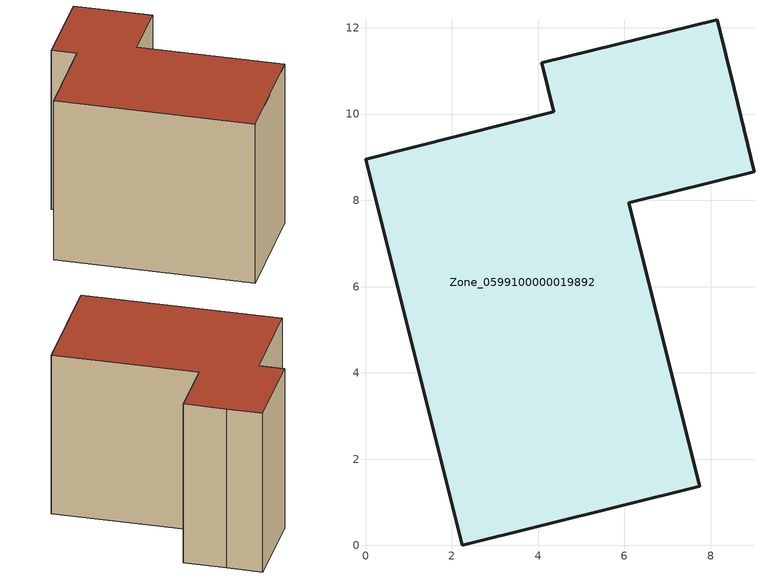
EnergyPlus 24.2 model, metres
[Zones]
Zone_0599100000019892
 floor ground (C_G): 4.37,10.05 4.09,11.19 8.15,12.19 8.55,10.59 9.01,8.66 6.1,7.95 7.75,1.37 2.24,0 0,8.96 z0
 wall outside (C_F): 9.01,8.66 8.55,10.59 8.15,12.19 4.09,11.19 4.37,10.05 0,8.96 2.24,0 7.75,1.37 6.1,7.95 9.01,8.66 z0:8.1
 roof outside (C_R): 2.24,0 7.75,1.37 6.1,7.95 9.01,8.66 8.55,10.59 8.15,12.19 4.09,11.19 4.37,10.05 0,8.96 z8.1
[BUILDING]
Pand.0599100000019892: North Axis=0; Terrain=City; Loads Convergence Tolerance Value=0.04; Temperature Convergence Tolerance Value=0.4; Solar Distribution=FullExterior; Maximum Number of Warmup Days=25; Minimum Number of Warmup Days=1
[Site:Location]
Rotterdam.The.Hague.AP_ZH_NLD Design_Conditions: Latitude=51.96; Longitude=4.45; Time Zone=1; Elevation=-4.5
[SITE:GROUNDTEMPERATURE:BUILDINGSURFACE]
18, 18, 18, 18, 18, 18, 18, 18, 18, 18, 18, 18
[MATERIAL] Thermal Absorptance=0.9; Solar Absorptance=0.7; Visible Absorptance=0.7
Name | Roughness | Thickness | Conductivity | Density | Specific Heat
G.TC.1975-1991 | MediumSmooth | 0.15 | 0.288461 | 540 | 1210
F.TC.1975-1991 | Rough | 0.3 | 0.230769 | 1920 | 840
R.TC.1975-1991 | MediumRough | 0.2 | 0.153846 | 1500 | 1000
[CONSTRUCTION]
C_G: G.TC.1975-1991
C_F: F.TC.1975-1991
C_R: R.TC.1975-1991
[ZONE]
Zone_0599100000019892: Type=1; Multiplier=1; Ceiling Height=Autocalculate; Volume=Autocalculate; Floor Area=autocalculate; Part of Total Floor Area=Yes
[ZONEINFILTRATION:DESIGNFLOWRATE]
Infil_Zone_0599100000019892: Zone or ZoneList or Space or SpaceList=Zone_0599100000019892; Schedule=AlwaysOn; Design Flow Rate Calculation Method=Flow/Area; Flow Rate per Floor Area=0.003; Constant Term Coefficient=1; Temperature Term Coefficient=0; Velocity Term Coefficient=0; Velocity Squared Term Coefficient=0
[HVACTEMPLATE:ZONE:IDEALLOADSAIRSYSTEM]
Zone_0599100000019892: Maximum Heating Supply Air Temperature=50; Minimum Cooling Supply Air Temperature=13; Maximum Heating Supply Air Humidity Ratio=0.0156; Minimum Cooling Supply Air Humidity Ratio=0.0077; Heating Limit=NoLimit; Cooling Limit=NoLimit; Dehumidification Control Type=ConstantSensibleHeatRatio; Cooling Sensible Heat Ratio=0.7; Dehumidification Setpoint=60; Humidification Control Type=None; Humidification Setpoint=30; Outdoor Air Method=None; Outdoor Air Flow Rate per Person=0.00944; Outdoor Air Flow Rate per Zone Floor Area=0; Outdoor Air Flow Rate per Zone=0; Demand Controlled Ventilation Type=None; Outdoor Air Economizer Type=NoEconomizer; Heat Recovery Type=None; Sensible Heat Recovery Effectiveness=0.7; Latent Heat Recovery Effectiveness=0.65
[ZONECONTROL:THERMOSTAT]
ThermostatControl_Zone_0599100000019892: Zone or ZoneList=Zone_0599100000019892; Control Type Schedule=DualSetpointControlType; Control 1=Thermostat_Zone_0599100000019892; Temperature Difference Between Cutout And Setpoint=0
[THERMOSTATSETPOINT:DUALSETPOINT]
Thermostat_Zone_0599100000019892: Heating Setpoint Temperature Schedule=HeatingSetpoint_Zone_0599100000019892; Cooling Setpoint Temperature Schedule=CoolingSetpoint_Zone_0599100000019892
[SCHEDULE:COMPACT]
HeatingSetpoint_Zone_0599100000019892: Through: 12/31, For: AllDays, Until: 24:00, 21
CoolingSetpoint_Zone_0599100000019892: Through: 12/31, For: AllDays, Until: 24:00, 24
DualSetpointControlType: Through: 12/31, For: AllDays, Until: 24:00, 4
AlwaysOn: Through: 12/31, For: AllDays, Until: 24:00, 1
